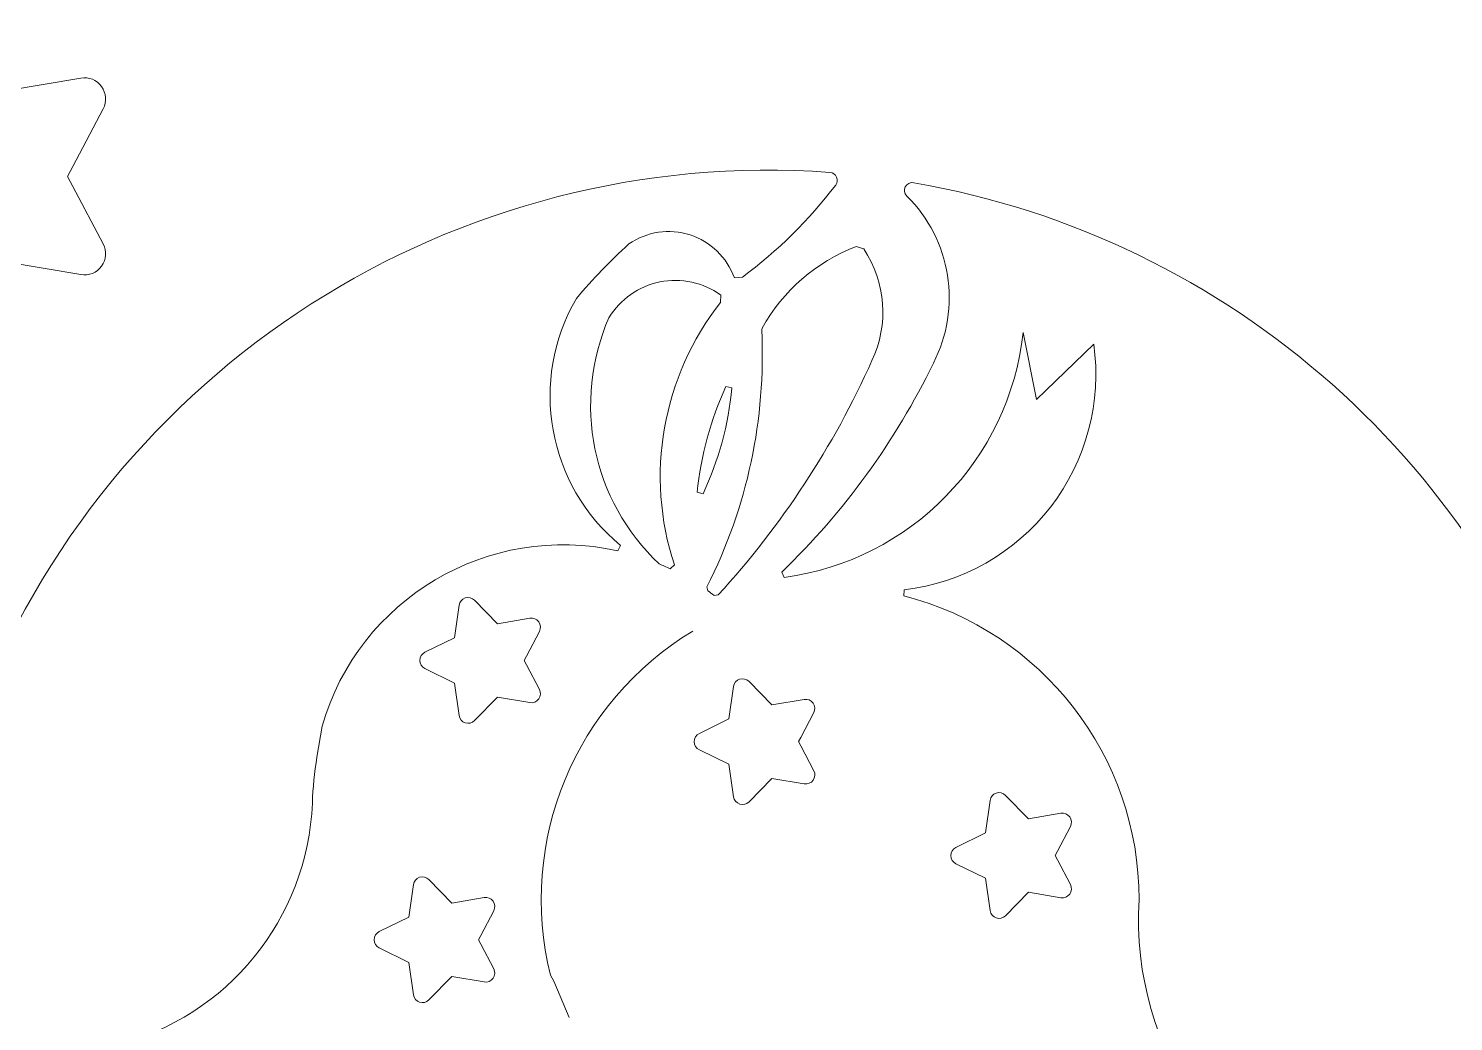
# Model space of a CAD drawing. Header units: millimetres. Extents: x -101 to 99, y -101 to 103.
# Drawn here: x -7.8 to 11.07, y -74.82 to -61.67 of the extents above; entities that cross this region are included whole.
import ezdxf

# ---------------------------------------------------------------- set-up
doc = ezdxf.new("R2010")
doc.units = ezdxf.units.MM
doc.header["$MEASUREMENT"] = 0
doc.layers.add('layer 1', color=7, linetype='Continuous')

msp = doc.modelspace()

# ---------------------------------------------------------------- linework, layer by layer
at = {"layer": 'layer 1', "lineweight": 9}
for points, knots in [([(-8.8072, -61.7697), (-8.882, -61.6933), (-8.9937, -61.6662), (-9.0951, -61.6994), (-9.0951, -61.6994), (-9.1966, -61.7327), (-9.2703, -61.8193), (-9.2854, -61.9251), (-9.2854, -61.9251), (-9.2854, -61.9251), (-9.4307, -62.9255), (-9.4307, -62.9255), (-9.4307, -62.9255), (-9.4307, -62.9255), (-10.3373, -63.3729), (-10.3373, -63.3729), (-10.3373, -63.3729), (-10.433, -63.4204), (-10.4933, -63.5182), (-10.4931, -63.625), (-10.4931, -63.625), (-10.4928, -63.7319), (-10.4332, -63.8286), (-10.3373, -63.8757), (-10.3373, -63.8757), (-10.3373, -63.8757), (-9.4307, -64.3231), (-9.4307, -64.3231), (-9.4307, -64.3231), (-9.4307, -64.3231), (-9.2854, -65.3235), (-9.2854, -65.3235), (-9.2854, -65.3235), (-9.2697, -65.4292), (-9.1954, -65.5169), (-9.0938, -65.5497), (-9.0938, -65.5497), (-8.992, -65.5824), (-8.8816, -65.5556), (-8.8072, -65.4789), (-8.8072, -65.4789), (-8.8072, -65.4789), (-8.1016, -64.755), (-8.1016, -64.755), (-8.1016, -64.755), (-8.1016, -64.755), (-7.1052, -64.9258), (-7.1052, -64.9258), (-7.1052, -64.9258), (-6.9998, -64.9437), (-6.8935, -64.9001), (-6.8309, -64.8135), (-6.8309, -64.8135), (-6.7684, -64.7269), (-6.7597, -64.6136), (-6.8097, -64.5192), (-6.8097, -64.5192), (-6.8097, -64.5192), (-7.2106, -63.7565), (-7.2106, -63.7565), (-7.2106, -63.7565), (-7.2106, -63.7565), (-7.2798, -63.6248), (-7.2798, -63.6248), (-7.2798, -63.6248), (-7.2798, -63.6248), (-7.2106, -63.4921), (-7.2106, -63.4921), (-7.2106, -63.4921), (-7.2106, -63.4921), (-6.8097, -62.7296), (-6.8097, -62.7296), (-6.8097, -62.7296), (-6.7602, -62.6348), (-6.7687, -62.5202), (-6.8318, -62.4339), (-6.8318, -62.4339), (-6.8948, -62.3477), (-6.9999, -62.3044), (-7.1052, -62.3227), (-7.1052, -62.3227), (-7.1052, -62.3227), (-8.1016, -62.4936), (-8.1016, -62.4936), (-8.1016, -62.4936), (-8.1016, -62.4936), (-8.8072, -61.7697), (-8.8072, -61.7697)], [0, 0, 0, 0, 0.0434783, 0.0434783, 0.0434783, 0.0434783, 0.0869565, 0.0869565, 0.0869565, 0.0869565, 0.1304348, 0.1304348, 0.1304348, 0.1304348, 0.173913, 0.173913, 0.173913, 0.173913, 0.2173913, 0.2173913, 0.2173913, 0.2173913, 0.2608696, 0.2608696, 0.2608696, 0.2608696, 0.3043478, 0.3043478, 0.3043478, 0.3043478, 0.3478261, 0.3478261, 0.3478261, 0.3478261, 0.3913043, 0.3913043, 0.3913043, 0.3913043, 0.4347826, 0.4347826, 0.4347826, 0.4347826, 0.4782609, 0.4782609, 0.4782609, 0.4782609, 0.5217391, 0.5217391, 0.5217391, 0.5217391, 0.5652174, 0.5652174, 0.5652174, 0.5652174, 0.6086957, 0.6086957, 0.6086957, 0.6086957, 0.6521739, 0.6521739, 0.6521739, 0.6521739, 0.6956522, 0.6956522, 0.6956522, 0.6956522, 0.7391304, 0.7391304, 0.7391304, 0.7391304, 0.7826087, 0.7826087, 0.7826087, 0.7826087, 0.826087, 0.826087, 0.826087, 0.826087, 0.8695652, 0.8695652, 0.8695652, 0.8695652, 0.9130435, 0.9130435, 0.9130435, 0.9130435, 1, 1, 1, 1]), ([(1.5479, -64.9699), (1.4517, -64.6991), (1.2348, -64.4884), (0.9613, -64.4001), (0.9613, -64.4001), (0.6877, -64.3116), (0.3886, -64.3556), (0.1521, -64.519)], [0, 0, 0, 0, 0.3333333, 0.3333333, 0.3333333, 0.3333333, 1, 1, 1, 1]), ([(1.3685, -65.1953), (1.1355, -65.0282), (0.8435, -64.9656), (0.5625, -65.0226), (0.5625, -65.0226), (0.2815, -65.0796), (0.0369, -65.251), (-0.1125, -65.4956)], [0, 0, 0, 0, 0.3333333, 0.3333333, 0.3333333, 0.3333333, 1, 1, 1, 1]), ([(3.7973, -69.0989), (4.5653, -69.0084), (5.2644, -68.6123), (5.7366, -68), (5.7366, -68), (6.2089, -67.3878), (6.4144, -66.611), (6.3068, -65.8453)], [0, 0, 0, 0, 0.3333333, 0.3333333, 0.3333333, 0.3333333, 1, 1, 1, 1]), ([(-1.8917, -69.2371), (-1.9238, -69.2042), (-1.9718, -69.1926), (-2.0153, -69.2068), (-2.0153, -69.2068), (-2.059, -69.2212), (-2.0906, -69.2583), (-2.0971, -69.3038), (-2.0971, -69.3038), (-2.0971, -69.3038), (-2.1595, -69.7335), (-2.1595, -69.7335), (-2.1595, -69.7335), (-2.1595, -69.7335), (-2.5491, -69.9258), (-2.5491, -69.9258), (-2.5491, -69.9258), (-2.5901, -69.9462), (-2.6161, -69.9882), (-2.616, -70.0341), (-2.616, -70.0341), (-2.6159, -70.0801), (-2.5902, -70.1216), (-2.5491, -70.1418), (-2.5491, -70.1418), (-2.5491, -70.1418), (-2.1595, -70.334), (-2.1595, -70.334), (-2.1595, -70.334), (-2.1595, -70.334), (-2.0971, -70.7638), (-2.0971, -70.7638), (-2.0971, -70.7638), (-2.0903, -70.8092), (-2.0584, -70.8469), (-2.0148, -70.8609), (-2.0148, -70.8609), (-1.971, -70.8751), (-1.9236, -70.8635), (-1.8917, -70.8305), (-1.8917, -70.8305), (-1.8917, -70.8305), (-1.5885, -70.5196), (-1.5885, -70.5196), (-1.5885, -70.5196), (-1.5885, -70.5196), (-1.1605, -70.593), (-1.1605, -70.593), (-1.1605, -70.593), (-1.1152, -70.6007), (-1.0695, -70.5819), (-1.0426, -70.5447), (-1.0426, -70.5447), (-1.0158, -70.5075), (-1.012, -70.4588), (-1.0335, -70.4183), (-1.0335, -70.4183), (-1.0335, -70.4183), (-1.2058, -70.0906), (-1.2058, -70.0906), (-1.2058, -70.0906), (-1.2058, -70.0906), (-1.2355, -70.034), (-1.2355, -70.034), (-1.2355, -70.034), (-1.2355, -70.034), (-1.2058, -69.977), (-1.2058, -69.977), (-1.2058, -69.977), (-1.2058, -69.977), (-1.0335, -69.6494), (-1.0335, -69.6494), (-1.0335, -69.6494), (-1.0122, -69.6087), (-1.0159, -69.5595), (-1.043, -69.5224), (-1.043, -69.5224), (-1.0701, -69.4853), (-1.1152, -69.4668), (-1.1605, -69.4747), (-1.1605, -69.4747), (-1.1605, -69.4747), (-1.5885, -69.5481), (-1.5885, -69.5481), (-1.5885, -69.5481), (-1.5885, -69.5481), (-1.8917, -69.2371), (-1.8917, -69.2371)], [0, 0, 0, 0, 0.0434783, 0.0434783, 0.0434783, 0.0434783, 0.0869565, 0.0869565, 0.0869565, 0.0869565, 0.1304348, 0.1304348, 0.1304348, 0.1304348, 0.173913, 0.173913, 0.173913, 0.173913, 0.2173913, 0.2173913, 0.2173913, 0.2173913, 0.2608696, 0.2608696, 0.2608696, 0.2608696, 0.3043478, 0.3043478, 0.3043478, 0.3043478, 0.3478261, 0.3478261, 0.3478261, 0.3478261, 0.3913043, 0.3913043, 0.3913043, 0.3913043, 0.4347826, 0.4347826, 0.4347826, 0.4347826, 0.4782609, 0.4782609, 0.4782609, 0.4782609, 0.5217391, 0.5217391, 0.5217391, 0.5217391, 0.5652174, 0.5652174, 0.5652174, 0.5652174, 0.6086957, 0.6086957, 0.6086957, 0.6086957, 0.6521739, 0.6521739, 0.6521739, 0.6521739, 0.6956522, 0.6956522, 0.6956522, 0.6956522, 0.7391304, 0.7391304, 0.7391304, 0.7391304, 0.7826087, 0.7826087, 0.7826087, 0.7826087, 0.826087, 0.826087, 0.826087, 0.826087, 0.8695652, 0.8695652, 0.8695652, 0.8695652, 0.9130435, 0.9130435, 0.9130435, 0.9130435, 1, 1, 1, 1]), ([(1.7421, -70.313), (1.7099, -70.2802), (1.662, -70.2685), (1.6183, -70.2828), (1.6183, -70.2828), (1.5748, -70.297), (1.5431, -70.3342), (1.5366, -70.3797), (1.5366, -70.3797), (1.5366, -70.3797), (1.4741, -70.8095), (1.4741, -70.8095), (1.4741, -70.8095), (1.4741, -70.8095), (1.0847, -71.0017), (1.0847, -71.0017), (1.0847, -71.0017), (1.0436, -71.0221), (1.0177, -71.0641), (1.0178, -71.11), (1.0178, -71.11), (1.0179, -71.1559), (1.0435, -71.1975), (1.0847, -71.2177), (1.0847, -71.2177), (1.0847, -71.2177), (1.4741, -71.4099), (1.4741, -71.4099), (1.4741, -71.4099), (1.4741, -71.4099), (1.5366, -71.8397), (1.5366, -71.8397), (1.5366, -71.8397), (1.5433, -71.8851), (1.5752, -71.9228), (1.619, -71.9368), (1.619, -71.9368), (1.6626, -71.9509), (1.71, -71.9394), (1.7421, -71.9064), (1.7421, -71.9064), (1.7421, -71.9064), (2.0451, -71.5955), (2.0451, -71.5955), (2.0451, -71.5955), (2.0451, -71.5955), (2.4732, -71.6689), (2.4732, -71.6689), (2.4732, -71.6689), (2.5185, -71.6765), (2.5642, -71.6578), (2.5911, -71.6206), (2.5911, -71.6206), (2.618, -71.5834), (2.6217, -71.5347), (2.6002, -71.4942), (2.6002, -71.4942), (2.6002, -71.4942), (2.428, -71.1665), (2.428, -71.1665), (2.428, -71.1665), (2.428, -71.1665), (2.3982, -71.1099), (2.3982, -71.1099), (2.3982, -71.1099), (2.3982, -71.1099), (2.428, -71.0529), (2.428, -71.0529), (2.428, -71.0529), (2.428, -71.0529), (2.6002, -70.7252), (2.6002, -70.7252), (2.6002, -70.7252), (2.6214, -70.6846), (2.6178, -70.6354), (2.5907, -70.5983), (2.5907, -70.5983), (2.5637, -70.5612), (2.5184, -70.5427), (2.4732, -70.5505), (2.4732, -70.5505), (2.4732, -70.5505), (2.0451, -70.6239), (2.0451, -70.6239), (2.0451, -70.6239), (2.0451, -70.6239), (1.7421, -70.313), (1.7421, -70.313)], [0, 0, 0, 0, 0.0434783, 0.0434783, 0.0434783, 0.0434783, 0.0869565, 0.0869565, 0.0869565, 0.0869565, 0.1304348, 0.1304348, 0.1304348, 0.1304348, 0.173913, 0.173913, 0.173913, 0.173913, 0.2173913, 0.2173913, 0.2173913, 0.2173913, 0.2608696, 0.2608696, 0.2608696, 0.2608696, 0.3043478, 0.3043478, 0.3043478, 0.3043478, 0.3478261, 0.3478261, 0.3478261, 0.3478261, 0.3913043, 0.3913043, 0.3913043, 0.3913043, 0.4347826, 0.4347826, 0.4347826, 0.4347826, 0.4782609, 0.4782609, 0.4782609, 0.4782609, 0.5217391, 0.5217391, 0.5217391, 0.5217391, 0.5652174, 0.5652174, 0.5652174, 0.5652174, 0.6086957, 0.6086957, 0.6086957, 0.6086957, 0.6521739, 0.6521739, 0.6521739, 0.6521739, 0.6956522, 0.6956522, 0.6956522, 0.6956522, 0.7391304, 0.7391304, 0.7391304, 0.7391304, 0.7826087, 0.7826087, 0.7826087, 0.7826087, 0.826087, 0.826087, 0.826087, 0.826087, 0.8695652, 0.8695652, 0.8695652, 0.8695652, 0.9130435, 0.9130435, 0.9130435, 0.9130435, 1, 1, 1, 1]), ([(5.1401, -71.8208), (5.108, -71.7881), (5.06, -71.7763), (5.0164, -71.7907), (5.0164, -71.7907), (4.9727, -71.8049), (4.9411, -71.8421), (4.9347, -71.8876), (4.9347, -71.8876), (4.9347, -71.8876), (4.8721, -72.3174), (4.8721, -72.3174), (4.8721, -72.3174), (4.8721, -72.3174), (4.4827, -72.5096), (4.4827, -72.5096), (4.4827, -72.5096), (4.4416, -72.5301), (4.4156, -72.572), (4.4158, -72.6179), (4.4158, -72.6179), (4.4159, -72.6638), (4.4415, -72.7054), (4.4827, -72.7256), (4.4827, -72.7256), (4.4827, -72.7256), (4.8721, -72.9179), (4.8721, -72.9179), (4.8721, -72.9179), (4.8721, -72.9179), (4.9347, -73.3476), (4.9347, -73.3476), (4.9347, -73.3476), (4.9413, -73.393), (4.9732, -73.4307), (5.0169, -73.4447), (5.0169, -73.4447), (5.0607, -73.4588), (5.1081, -73.4473), (5.1401, -73.4143), (5.1401, -73.4143), (5.1401, -73.4143), (5.4432, -73.1033), (5.4432, -73.1033), (5.4432, -73.1033), (5.4432, -73.1033), (5.8713, -73.1767), (5.8713, -73.1767), (5.8713, -73.1767), (5.9166, -73.1844), (5.9621, -73.1656), (5.9891, -73.1285), (5.9891, -73.1285), (6.0159, -73.0913), (6.0197, -73.0426), (5.9983, -73.002), (5.9983, -73.002), (5.9983, -73.002), (5.826, -72.6744), (5.826, -72.6744), (5.826, -72.6744), (5.826, -72.6744), (5.7963, -72.6178), (5.7963, -72.6178), (5.7963, -72.6178), (5.7963, -72.6178), (5.826, -72.5608), (5.826, -72.5608), (5.826, -72.5608), (5.826, -72.5608), (5.9983, -72.2331), (5.9983, -72.2331), (5.9983, -72.2331), (6.0195, -72.1925), (6.0158, -72.1432), (5.9887, -72.1061), (5.9887, -72.1061), (5.9616, -72.0691), (5.9164, -72.0505), (5.8713, -72.0584), (5.8713, -72.0584), (5.8713, -72.0584), (5.4432, -72.1318), (5.4432, -72.1318), (5.4432, -72.1318), (5.4432, -72.1318), (5.1401, -71.8208), (5.1401, -71.8208)], [0, 0, 0, 0, 0.0434783, 0.0434783, 0.0434783, 0.0434783, 0.0869565, 0.0869565, 0.0869565, 0.0869565, 0.1304348, 0.1304348, 0.1304348, 0.1304348, 0.173913, 0.173913, 0.173913, 0.173913, 0.2173913, 0.2173913, 0.2173913, 0.2173913, 0.2608696, 0.2608696, 0.2608696, 0.2608696, 0.3043478, 0.3043478, 0.3043478, 0.3043478, 0.3478261, 0.3478261, 0.3478261, 0.3478261, 0.3913043, 0.3913043, 0.3913043, 0.3913043, 0.4347826, 0.4347826, 0.4347826, 0.4347826, 0.4782609, 0.4782609, 0.4782609, 0.4782609, 0.5217391, 0.5217391, 0.5217391, 0.5217391, 0.5652174, 0.5652174, 0.5652174, 0.5652174, 0.6086957, 0.6086957, 0.6086957, 0.6086957, 0.6521739, 0.6521739, 0.6521739, 0.6521739, 0.6956522, 0.6956522, 0.6956522, 0.6956522, 0.7391304, 0.7391304, 0.7391304, 0.7391304, 0.7826087, 0.7826087, 0.7826087, 0.7826087, 0.826087, 0.826087, 0.826087, 0.826087, 0.8695652, 0.8695652, 0.8695652, 0.8695652, 0.9130435, 0.9130435, 0.9130435, 0.9130435, 1, 1, 1, 1]), ([(-2.4958, -72.9361), (-2.5279, -72.9033), (-2.5759, -72.8916), (-2.6194, -72.9059), (-2.6194, -72.9059), (-2.6631, -72.9202), (-2.6947, -72.9574), (-2.7013, -73.0029), (-2.7013, -73.0029), (-2.7013, -73.0029), (-2.7637, -73.4326), (-2.7637, -73.4326), (-2.7637, -73.4326), (-2.7637, -73.4326), (-3.1531, -73.6249), (-3.1531, -73.6249), (-3.1531, -73.6249), (-3.1942, -73.6453), (-3.2202, -73.6873), (-3.2201, -73.7331), (-3.2201, -73.7331), (-3.22, -73.779), (-3.1944, -73.8206), (-3.1531, -73.8409), (-3.1531, -73.8409), (-3.1531, -73.8409), (-2.7637, -74.0331), (-2.7637, -74.0331), (-2.7637, -74.0331), (-2.7637, -74.0331), (-2.7013, -74.4628), (-2.7013, -74.4628), (-2.7013, -74.4628), (-2.6945, -74.5083), (-2.6626, -74.5459), (-2.6189, -74.56), (-2.6189, -74.56), (-2.5751, -74.574), (-2.5277, -74.5626), (-2.4958, -74.5296), (-2.4958, -74.5296), (-2.4958, -74.5296), (-2.1926, -74.2186), (-2.1926, -74.2186), (-2.1926, -74.2186), (-2.1926, -74.2186), (-1.7646, -74.2921), (-1.7646, -74.2921), (-1.7646, -74.2921), (-1.7193, -74.2996), (-1.6737, -74.281), (-1.6467, -74.2438), (-1.6467, -74.2438), (-1.6199, -74.2065), (-1.6161, -74.1579), (-1.6377, -74.1172), (-1.6377, -74.1172), (-1.6377, -74.1172), (-1.8099, -73.7896), (-1.8099, -73.7896), (-1.8099, -73.7896), (-1.8099, -73.7896), (-1.8396, -73.7331), (-1.8396, -73.7331), (-1.8396, -73.7331), (-1.8396, -73.7331), (-1.8099, -73.6761), (-1.8099, -73.6761), (-1.8099, -73.6761), (-1.8099, -73.6761), (-1.6377, -73.3484), (-1.6377, -73.3484), (-1.6377, -73.3484), (-1.6163, -73.3077), (-1.6201, -73.2586), (-1.6471, -73.2215), (-1.6471, -73.2215), (-1.6742, -73.1844), (-1.7194, -73.1659), (-1.7646, -73.1737), (-1.7646, -73.1737), (-1.7646, -73.1737), (-2.1926, -73.2471), (-2.1926, -73.2471), (-2.1926, -73.2471), (-2.1926, -73.2471), (-2.4958, -72.9361), (-2.4958, -72.9361)], [0, 0, 0, 0, 0.0434783, 0.0434783, 0.0434783, 0.0434783, 0.0869565, 0.0869565, 0.0869565, 0.0869565, 0.1304348, 0.1304348, 0.1304348, 0.1304348, 0.173913, 0.173913, 0.173913, 0.173913, 0.2173913, 0.2173913, 0.2173913, 0.2173913, 0.2608696, 0.2608696, 0.2608696, 0.2608696, 0.3043478, 0.3043478, 0.3043478, 0.3043478, 0.3478261, 0.3478261, 0.3478261, 0.3478261, 0.3913043, 0.3913043, 0.3913043, 0.3913043, 0.4347826, 0.4347826, 0.4347826, 0.4347826, 0.4782609, 0.4782609, 0.4782609, 0.4782609, 0.5217391, 0.5217391, 0.5217391, 0.5217391, 0.5652174, 0.5652174, 0.5652174, 0.5652174, 0.6086957, 0.6086957, 0.6086957, 0.6086957, 0.6521739, 0.6521739, 0.6521739, 0.6521739, 0.6956522, 0.6956522, 0.6956522, 0.6956522, 0.7391304, 0.7391304, 0.7391304, 0.7391304, 0.7826087, 0.7826087, 0.7826087, 0.7826087, 0.826087, 0.826087, 0.826087, 0.826087, 0.8695652, 0.8695652, 0.8695652, 0.8695652, 0.9130435, 0.9130435, 0.9130435, 0.9130435, 1, 1, 1, 1])]:
    msp.add_open_spline(points, degree=3, knots=knots, dxfattribs=at)
at = {"layer": 'layer 1', "color": 212, "lineweight": 9}
for points, knots in [([(2.8143, -63.5717), (-2.1511, -63.211), (-6.762, -66.1605), (-8.5164, -70.8197), (-8.5164, -70.8197), (-10.2707, -75.4789), (-8.7502, -80.737), (-4.7799, -83.7409), (-4.7799, -83.7409), (-0.8097, -86.7446), (4.6638, -86.7781), (8.6704, -83.8229)], [0, 0, 0, 0, 0.25, 0.25, 0.25, 0.25, 0.5, 0.5, 0.5, 0.5, 1, 1, 1, 1]), ([(2.8897, -63.7387), (2.9129, -63.7083), (2.9175, -63.6676), (2.9018, -63.6328), (2.9018, -63.6328), (2.8861, -63.5978), (2.8524, -63.5745), (2.8143, -63.5717)], [0, 0, 0, 0, 0.3333333, 0.3333333, 0.3333333, 0.3333333, 1, 1, 1, 1]), ([(3.9226, -63.7078), (3.8778, -63.7), (3.833, -63.7222), (3.8121, -63.7628), (3.8121, -63.7628), (3.7912, -63.8032), (3.7991, -63.8525), (3.8314, -63.8845)], [0, 0, 0, 0, 0.3333333, 0.3333333, 0.3333333, 0.3333333, 1, 1, 1, 1]), ([(9.6821, -82.9809), (12.7925, -80.0676), (13.9873, -75.6453), (12.767, -71.562), (12.767, -71.562), (11.5468, -67.4786), (8.1216, -64.4369), (3.9227, -63.7078)], [0, 0, 0, 0, 0.3333333, 0.3333333, 0.3333333, 0.3333333, 1, 1, 1, 1])]:
    msp.add_open_spline(points, degree=3, knots=knots, dxfattribs=at)
at = {"layer": 'layer 1', "lineweight": 9}
for points in [[(1.6551, -64.9589), (2.122, -64.6123), (2.5376, -64.2015), (2.8897, -63.7387)], [(4.1839, -66.0977), (4.562, -65.3621), (4.4192, -64.4664), (3.8314, -63.8845)], [(3.1629, -64.5547), (2.633, -64.7561), (2.1911, -65.1378), (1.9149, -65.633)], [(3.3704, -66.064), (3.596, -65.5862), (3.5543, -65.0252), (3.2607, -64.586)], [(-0.5425, -65.2395), (-1.1762, -66.3255), (-0.9297, -67.7106), (0.0397, -68.5113)], [(1.3662, -65.294), (0.593, -66.2773), (0.3632, -67.5822), (0.7539, -68.7705)], [(-0.1125, -65.4956), (-0.6023, -66.6134), (-0.3368, -67.9182), (0.5506, -68.7559)], [(1.1844, -69.0601), (1.7188, -68.0077), (1.9688, -66.8339), (1.9098, -65.6551)], [(2.2093, -68.9355), (3.8829, -68.7097), (5.1875, -67.3726), (5.3717, -65.6939)], [(5.5487, -66.5773), (5.5487, -66.5773), (5.3717, -65.6939), (5.3717, -65.6939)], [(6.3068, -65.8453), (6.3068, -65.8453), (5.5487, -66.5773), (5.5487, -66.5773)], [(1.3347, -69.1673), (2.1746, -68.2481), (2.8619, -67.2005), (3.3704, -66.064)], [(2.1752, -68.865), (3.0017, -68.0675), (3.6816, -67.1307), (4.1839, -66.0977)], [(1.4364, -66.4056), (1.2342, -66.8491), (1.1053, -67.3225), (1.0547, -67.8072)], [(1.133, -67.8289), (1.3402, -67.387), (1.4695, -66.9125), (1.5149, -66.4265)], [(0.0046, -68.5832), (-1.7096, -68.2003), (-3.4255, -69.2182), (-3.9111, -70.9062)], [(0.6971, -68.8206), (0.6488, -68.7979), (0.6, -68.7762), (0.5506, -68.7559)], [(1.2796, -69.1724), (1.2525, -69.152), (1.225, -69.1319), (1.1973, -69.1124)], [(6.9076, -73.1998), (6.9076, -71.3059), (5.6259, -69.6522), (3.7919, -69.1797)], [(0.9974, -69.6455), (-0.5617, -70.5863), (-1.3256, -72.4333), (-0.8866, -74.2005)], [(-3.9112, -70.9062), (-3.9112, -70.9062), (-3.9786, -71.3166), (-3.9786, -71.3166)], [(-3.9786, -71.3166), (-4.0116, -71.5172), (-4.032, -71.7197), (-4.04, -71.9229)], [(-6.6468, -75.1284), (-5.1621, -74.7578), (-4.1002, -73.452), (-4.04, -71.9229)], [(6.9076, -73.1998), (6.7839, -75.212), (8.0736, -77.0403), (10.0106, -77.5989)], [(-0.8413, -74.2834), (-0.8413, -74.2834), (-0.6407, -74.7611), (-0.6407, -74.7611)]]:
    msp.add_open_spline(points, degree=3, dxfattribs=at)
at = {"layer": 'layer 1', "color": 212, "lineweight": 9}
for points in [[(0.1521, -64.519), (-0.0948, -64.7439), (-0.3268, -64.9846), (-0.5425, -65.2395)], [(3.1629, -64.5547), (3.1629, -64.5547), (3.2607, -64.586), (3.2607, -64.586)], [(1.5479, -64.9699), (1.5479, -64.9699), (1.6551, -64.9589), (1.6551, -64.9589)], [(1.3685, -65.1953), (1.3685, -65.1953), (1.3662, -65.294), (1.3662, -65.294)], [(1.9149, -65.633), (1.9149, -65.633), (1.9098, -65.6551), (1.9098, -65.6551)], [(1.4364, -66.4056), (1.4364, -66.4056), (1.5149, -66.4265), (1.5149, -66.4265)], [(1.0547, -67.8072), (1.0547, -67.8072), (1.133, -67.8289), (1.133, -67.8289)], [(0.0397, -68.5113), (0.0397, -68.5113), (0.0046, -68.5832), (0.0046, -68.5832)], [(0.6971, -68.8206), (0.6971, -68.8206), (0.7539, -68.7705), (0.7539, -68.7705)], [(2.1752, -68.865), (2.1752, -68.865), (2.2093, -68.9355), (2.2093, -68.9355)], [(1.1844, -69.0601), (1.1844, -69.0601), (1.1973, -69.1124), (1.1973, -69.1124)], [(1.2796, -69.1724), (1.2796, -69.1724), (1.3347, -69.1673), (1.3347, -69.1673)], [(3.7973, -69.0989), (3.7973, -69.0989), (3.7919, -69.1797), (3.7919, -69.1797)], [(-0.8866, -74.2005), (-0.8866, -74.2005), (-0.8413, -74.2834), (-0.8413, -74.2834)]]:
    msp.add_open_spline(points, degree=3, dxfattribs=at)

doc.saveas('drawing.dxf')
